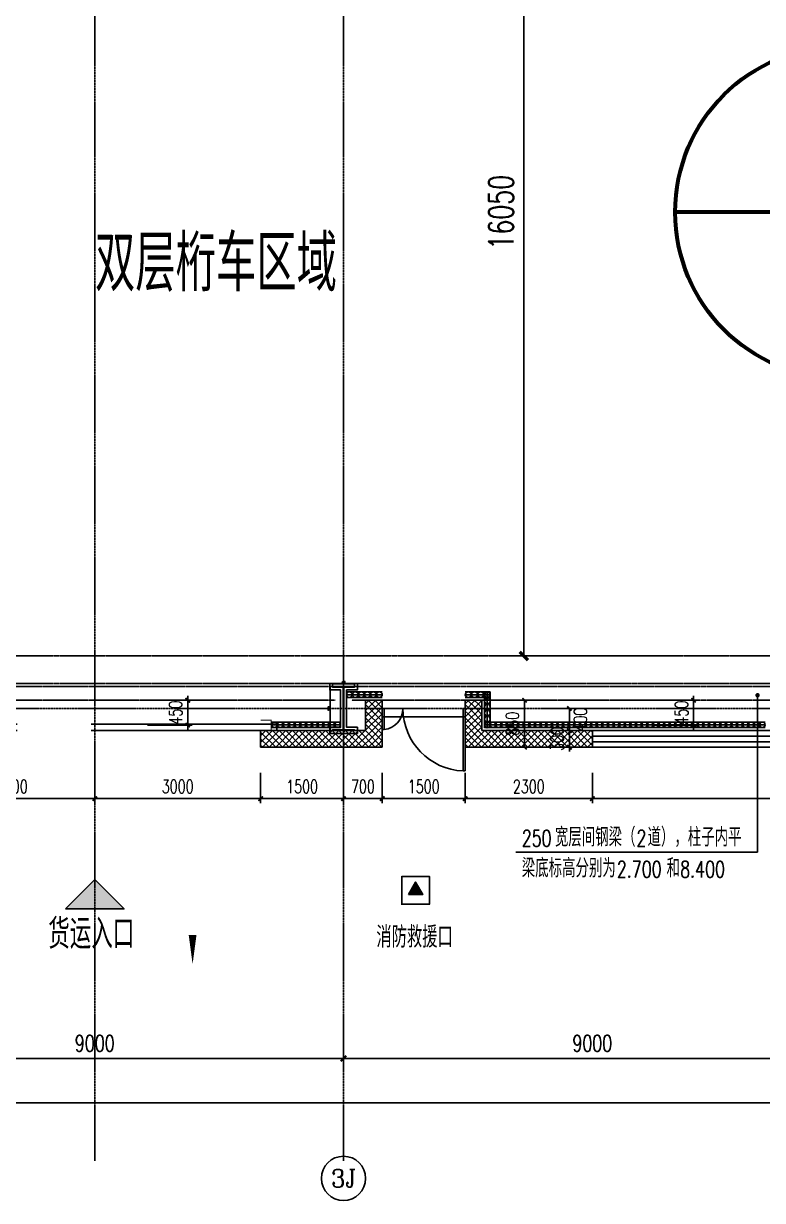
# Model space of a CAD drawing. Extents: x -954573 to 446329, y 489853 to 1226784.
# Drawn here: x -206642 to -193277, y 540024 to 561307 of the extents above; entities that cross this region are included whole.
import ezdxf
from ezdxf.enums import TextEntityAlignment as Align

# ---------------------------------------------------------------- set-up
doc = ezdxf.new("R2010")
doc.units = 0
doc.header["$LTSCALE"] = 10
doc.header["$MEASUREMENT"] = 0
for name, pattern in [('10平面$0$10平面$0$DASH', [0.35, 0.25, -0.1]), ('10平面$0$DOTE', [2.42, 2, -0.2, 0.02, -0.2]), ('10平面$1$DASH', [0.35, 0.25, -0.1])]:
    doc.linetypes.add(name, pattern=pattern)
doc.layers.get('Defpoints').update_dxf_attribs({"color": 210})
for name, color, linetype in [('10平面$0$10平面$0$WINDOW', 8, 'Continuous'), ('10平面$0$A-AXIS-D', 8, 'Continuous'), ('10平面$0$A-AXIS-DOTE', 8, '10平面$0$DOTE'), ('10平面$0$A-AXIS-DP', 8, 'Continuous'), ('10平面$0$A-AXIS-SYMB', 8, 'Continuous'), ('10平面$0$A-HATCH-2', 8, 'Continuous'), ('10平面$0$A-HRAIL', 8, 'Continuous'), ('10平面$0$A-LIN-V', 8, 'Continuous'), ('10平面$0$A-SFCE', 8, 'Continuous'), ('10平面$0$A-TEXT', 8, 'Continuous'), ('10平面$0$A-WINDOW', 8, 'Continuous'), ('10平面$0$AS-COLN', 8, 'Continuous'), ('10平面$0$AS-WALL', 8, 'Continuous'), ('10平面$0$DIM_SYMB', 8, 'Continuous'), ('10平面$0$FH-line', 8, 'Continuous'), ('10平面$0$FH-tri', 8, 'Continuous'), ('10平面$0$PUB_HATCH', 8, 'Continuous'), ('10平面$0$PUB_TEXT', 8, 'Continuous'), ('10平面$0$RP-N2-01$0$$0$A-WIND-J', 8, 'Continuous'), ('10平面$0$RP-N2-01$0$A-WIND-J', 8, 'Continuous'), ('10平面$0$建-窗', 8, 'Continuous'), ('10平面$0$建-门窗编号', 8, 'Continuous'), ('A-LIN-V', 9, 'Continuous')]:
    doc.layers.add(name, color=color, linetype=linetype)
doc.styles.add('10平面$0$_TCH_AXIS', font='COMPLEX', dxfattribs={"bigfont": 'GBCBIG'})
doc.styles.add('10平面$0$_TCH_DIM', font='SIMPLEX', dxfattribs={"bigfont": 'GBCBIG'})
doc.styles.add('10平面$0$_TCH_DIM_T3', font='SIMPLEX', dxfattribs={"width": 0.705882, "bigfont": 'GBCBIG'})
doc.styles.add('10平面$0$A-STANDARD', font='SIMPLEX', dxfattribs={"bigfont": 'GBCBIG'})
doc.styles.add('10平面$0$A-WIN-LABEL', font='SIMPLEX', dxfattribs={"bigfont": 'GBCBIG'})
doc.styles.add('10平面$0$Standard', font='gbenor.shx', dxfattribs={"bigfont": 'gbcbig.shx'})
doc.dimstyles.new('10平面$0$_TCH_ARCH&&10', dxfattribs={"dimtxt": 29.75, "dimasz": 10, "dimexe": 10, "dimexo": 10, "dimgap": 12.625, "dimtad": 1, "dimdec": 0, "dimzin": 0, "dimdsep": 46, "dimtxsty": '10平面$0$_TCH_DIM_T3', "dimblk": '10平面$0$_ArchTick', "dimcen": 0.09, "dimclrt": 7, "dimazin": 2, "dimtfac": 1, "dimtdec": 0, "dimtix": 1, "dimtmove": 2, "dimatfit": 3, "dimfxl": 0, "dimtolj": 1, "dimtzin": 0, "dimarcsym": 0})
doc.dimstyles.new('10平面$0$_TCH_ARCH&&100', dxfattribs={"dimtxt": 297.5, "dimasz": 100, "dimexe": 100, "dimexo": 100, "dimgap": 126.25, "dimtad": 1, "dimdec": 0, "dimzin": 0, "dimdsep": 46, "dimtxsty": '10平面$0$_TCH_DIM_T3', "dimblk": '10平面$0$_ArchTick', "dimcen": 0.09, "dimclrt": 7, "dimazin": 2, "dimtfac": 1, "dimtdec": 0, "dimtix": 1, "dimtmove": 2, "dimatfit": 3, "dimfxl": 0, "dimtolj": 1, "dimtzin": 0, "dimarcsym": 0})
doc.dimstyles.new('10平面$0$_TCH_ARCH&&150', dxfattribs={"dimtxt": 446.25, "dimasz": 150, "dimexe": 150, "dimexo": 150, "dimgap": 189.375, "dimtad": 1, "dimdec": 0, "dimzin": 0, "dimdsep": 46, "dimtxsty": '10平面$0$_TCH_DIM_T3', "dimblk": '10平面$0$_ArchTick', "dimcen": 0.09, "dimclrt": 7, "dimazin": 2, "dimtfac": 1, "dimtdec": 0, "dimtix": 1, "dimtmove": 2, "dimatfit": 3, "dimfxl": 0, "dimtolj": 1, "dimtzin": 0, "dimarcsym": 0})
doc.dimstyles.new('10平面$0$_TCH_ARCH&&80', dxfattribs={"dimtxt": 238, "dimasz": 80, "dimexe": 80, "dimexo": 80, "dimgap": 101, "dimtad": 1, "dimdec": 0, "dimzin": 0, "dimdsep": 46, "dimtxsty": '10平面$0$_TCH_DIM_T3', "dimblk": '10平面$0$_ArchTick', "dimcen": 0.09, "dimclrt": 7, "dimazin": 2, "dimtfac": 1, "dimtdec": 0, "dimtix": 1, "dimtmove": 2, "dimatfit": 3, "dimfxl": 0, "dimtolj": 1, "dimtzin": 0, "dimarcsym": 0})
pattern_1 = [(45, (60, 0), (-60.000061, 60.000061), []), (135, (60, 0), (-60.000061, -60.000061), [])]

# ---------------------------------------------------------------- blocks, each defined once
blk = doc.blocks.new('10平面$0$_ArchTick')
at = {"color": 0, "linetype": 'ByBlock', "const_width": 0.4}
blk.add_lwpolyline([(-0.5, -0.5), (0.5, 0.5)], dxfattribs=at)
blk = doc.blocks.new('*D2952')
at = {"layer": '10平面$0$A-AXIS-D', "color": 0, "lineweight": -2}
for p, q in [((10882, -261470), (10882, -262328)), ((19882, -261470), (19882, -262328)), ((10882, -262228), (19882, -262228))]:
    blk.add_line(p, q, dxfattribs=at)
at = {"layer": 'Defpoints', "color": 0}
for p in [(10882, -261370), (19882, -261370), (19882, -262228)]:
    blk.add_point(p, dxfattribs=at)
at = {"layer": '10平面$0$A-AXIS-D', "color": 0, "lineweight": -2, "xscale": 100, "yscale": 100, "zscale": 100, "rotation": 180}
blk.add_blockref('10平面$0$_ArchTick', (10882, -262228), dxfattribs=at)
at = {"layer": '10平面$0$A-AXIS-D', "color": 0, "lineweight": -2, "xscale": 100, "yscale": 100, "zscale": 100}
blk.add_blockref('10平面$0$_ArchTick', (19882, -262228), dxfattribs=at)
at = {"layer": '10平面$0$A-AXIS-D', "color": 7, "insert": (15382, -261953), "char_height": 297.5, "attachment_point": 5, "style": '10平面$0$_TCH_DIM_T3'}
blk.add_mtext('\\A1;9000', dxfattribs=at)
blk = doc.blocks.new('*D2953')
at = {"layer": '10平面$0$A-AXIS-D', "color": 0, "lineweight": -2}
for p, q in [((19882, -261470), (19882, -262328)), ((28882, -261470), (28882, -262328)), ((19882, -262228), (28882, -262228))]:
    blk.add_line(p, q, dxfattribs=at)
at = {"layer": 'Defpoints', "color": 0}
for p in [(19882, -261370), (28882, -261370), (28882, -262228)]:
    blk.add_point(p, dxfattribs=at)
at = {"layer": '10平面$0$A-AXIS-D', "color": 0, "lineweight": -2, "xscale": 100, "yscale": 100, "zscale": 100, "rotation": 180}
blk.add_blockref('10平面$0$_ArchTick', (19882, -262228), dxfattribs=at)
at = {"layer": '10平面$0$A-AXIS-D', "color": 0, "lineweight": -2, "xscale": 100, "yscale": 100, "zscale": 100}
blk.add_blockref('10平面$0$_ArchTick', (28882, -262228), dxfattribs=at)
at = {"layer": '10平面$0$A-AXIS-D', "color": 7, "insert": (24382, -261953), "char_height": 297.5, "attachment_point": 5, "style": '10平面$0$_TCH_DIM_T3'}
blk.add_mtext('\\A1;9000', dxfattribs=at)
blk = doc.blocks.new('*D3086')
at = {"layer": '10平面$0$A-AXIS-D', "color": 0, "lineweight": -2}
for p, q in [((-93018, -261570), (-93018, -263128)), ((92682, -261570), (92682, -263128)), ((-93018, -263028), (92682, -263028))]:
    blk.add_line(p, q, dxfattribs=at)
at = {"layer": 'Defpoints', "color": 0}
for p in [(-93018, -261470), (92682, -261470), (92682, -263028)]:
    blk.add_point(p, dxfattribs=at)
at = {"layer": '10平面$0$A-AXIS-D', "color": 0, "lineweight": -2, "xscale": 100, "yscale": 100, "zscale": 100, "rotation": 180}
blk.add_blockref('10平面$0$_ArchTick', (-93018, -263028), dxfattribs=at)
at = {"layer": '10平面$0$A-AXIS-D', "color": 0, "lineweight": -2, "xscale": 100, "yscale": 100, "zscale": 100}
blk.add_blockref('10平面$0$_ArchTick', (92682, -263028), dxfattribs=at)
at = {"layer": '10平面$0$A-AXIS-D', "color": 7, "insert": (-168, -262753), "char_height": 297.5, "attachment_point": 5, "style": '10平面$0$_TCH_DIM_T3'}
blk.add_mtext('\\A1;185700', dxfattribs=at)
blk = doc.blocks.new('10平面$0$JYC-1')
at = {"layer": '10平面$0$FH-tri'}
h = blk.add_hatch(color=2, dxfattribs=at)
h.dxf.hatch_style = 1
h.paths.add_polyline_path([(-62520, -66009), (-61270, -64759), (-62520, -64759)])
at = {"layer": '10平面$0$FH-tri', "color": 2}
blk.add_lwpolyline([(-62520, -66009), (-61270, -64759), (-61270, -64759), (-62520, -64759)], close=True, dxfattribs=at)
at = {"layer": '10平面$0$A-TEXT', "style": '10平面$0$A-STANDARD'}
blk.add_text('货运入口', height=900.2, rotation=45, dxfattribs=at).set_placement((-62035, -67227))
blk = doc.blocks.new('10平面$0$10平面$0$$DorLib2D$00000126')
at = {"color": 0, "linetype": 'Continuous'}
for p, q in [((-0.532, 0.5), (-0.532, 0.9)), ((0.532, 0.9), (0.532, 0.5))]:
    blk.add_line(p, q, dxfattribs=at)
at = {"color": 0, "linetype": '10平面$0$10平面$0$DASH'}
for p, q in [((-0.532, 0.9), (0.532, 0.9)), ((-0.532, 0.5), (0.532, 0.5))]:
    blk.add_line(p, q, dxfattribs=at)
blk = doc.blocks.new('10平面$0$WINDOW2DLIB$DYNSTYLE$00000005')
at = {"color": 0}
for points in [[(-0.5, 0.5), (-0.5, -0.5)], [(-0.5, 0.5), (0.5, 0.5)], [(0.5, -0.5), (0.5, 0.5)], [(0.5, 0.1667), (-0.5, 0.1667)], [(0.5, -0.1667), (-0.5, -0.1667)], [(-0.5, -0.5), (0.5, -0.5)]]:
    blk.add_lwpolyline(points, dxfattribs=at)
blk = doc.blocks.new('10平面$0$DOOR2DLIB$SYSLIB$00000123')
at = {"color": 0}
for p, q in [((0.475, -0.001), (0.475, 0.752)), ((0.475, 0.752), (0.5, 0.752)), ((0.5, -0.001), (0.5, 0.752)), ((-0.5, 0), (-0.5, 0.252)), ((-0.475, 0.252), (-0.5, 0.252)), ((-0.475, 0), (-0.475, 0.252)), ((-0.475, 0), (-0.5, 0)), ((0.475, -0.001), (0.5, -0.001))]:
    blk.add_line(p, q, dxfattribs=at)
for centre, radius, start, end in [((0.505, -0.002), 0.755, 92.2493, 179.7238), ((-0.501, 0.003), 0.251, 359.7899, 84.0974)]:
    blk.add_arc(centre, radius, start, end, dxfattribs=at)
blk = doc.blocks.new('10平面$0$42343243')
at = {"layer": '10平面$0$PUB_HATCH'}
h = blk.add_hatch(dxfattribs=at)
h.set_pattern_fill('多孔材料', color=256, scale=30, style=0)
h.set_pattern_definition(pattern_1)
h.paths.add_polyline_path([(-200454, 1222870), (-200154, 1223170), (-202354, 1223170), (-202354, 1222870)])
h = blk.add_hatch(dxfattribs=at)
h.set_pattern_fill('多孔材料', color=256, scale=30, style=0)
h.set_pattern_definition(pattern_1)
h.paths.add_polyline_path([(-200454, 1222320), (-200154, 1222620), (-200154, 1223170), (-200454, 1222870)])
h = blk.add_hatch(dxfattribs=at)
h.set_pattern_fill('多孔材料', color=256, scale=30, style=0)
h.set_pattern_definition(pattern_1)
h.paths.add_polyline_path([(-198354, 1222870), (-196354, 1222870), (-196354, 1223170), (-198654, 1223170)])
h = blk.add_hatch(dxfattribs=at)
h.set_pattern_fill('多孔材料', color=256, scale=30, style=0)
h.set_pattern_definition(pattern_1)
h.paths.add_polyline_path([(-198654, 1222620), (-198354, 1222320), (-198354, 1222870), (-198654, 1223170)])
h = blk.add_hatch(dxfattribs=at)
h.set_pattern_fill('多孔材料', color=256, scale=30, style=0)
h.set_pattern_definition(pattern_1)
h.paths.add_polyline_path([(-200454, 1222320), (-200154, 1222320), (-200154, 1222620)])
h = blk.add_hatch(dxfattribs=at)
h.set_pattern_fill('多孔材料', color=256, scale=30, style=0)
h.set_pattern_definition(pattern_1)
h.paths.add_polyline_path([(-198654, 1222620), (-198654, 1222320), (-198354, 1222320)])
at = {"layer": '10平面$0$10平面$0$WINDOW'}
blk.add_line((-198654, 1222620), (-200154, 1222620), dxfattribs=at)
at = {"layer": '10平面$0$AS-WALL'}
for p, q in [((-200154, 1223170), (-202354, 1223170)), ((-202354, 1222870), (-202354, 1223170)), ((-200154, 1222620), (-200154, 1223170)), ((-196354, 1223170), (-198654, 1223170)), ((-198654, 1222620), (-198654, 1223170)), ((-196354, 1222870), (-196354, 1223170)), ((-200454, 1222870), (-202354, 1222870)), ((-200454, 1222320), (-200454, 1222870)), ((-198354, 1222870), (-196354, 1222870)), ((-198354, 1222320), (-198354, 1222870)), ((-200154, 1222320), (-200154, 1222620)), ((-198654, 1222620), (-198654, 1222320)), ((-200454, 1222320), (-200154, 1222320)), ((-198654, 1222320), (-198354, 1222320))]:
    blk.add_line(p, q, dxfattribs=at)
at = {"layer": '10平面$0$10平面$0$WINDOW', "zscale": 300}
for name, p, xscale, yscale, rotation in [('10平面$0$DOOR2DLIB$SYSLIB$00000123', (-199404, 1222470), -1500, -1500, 179.9999999999555), ('10平面$0$10平面$0$$DorLib2D$00000126', (-205254, 1223020), 6000, 300, 180)]:
    blk.add_blockref(name, p, dxfattribs=dict(at, xscale=xscale, yscale=yscale, rotation=rotation))
at = {"layer": '10平面$0$建-窗'}
ref = blk.add_blockref('10平面$0$WINDOW2DLIB$DYNSTYLE$00000005', (-185904, 1223020), dxfattribs=dict(at, xscale=-20900, yscale=-300, zscale=300, rotation=359.9999999994913))
ref.add_attrib('A', 'C20924', (-186194, 1223521), dxfattribs={"layer": '10平面$0$建-门窗编号', "height": 148.8, "style": '10平面$0$A-WIN-LABEL', "width": 0.705882})
blk = doc.blocks.new('*D3395')
at = {"layer": '10平面$0$A-AXIS-DP', "color": 0, "lineweight": -2}
for p, q in [((-203672, 549070), (-203672, 549150)), ((-204400, 549070), (-203592, 549070)), ((-203672, 548620), (-203672, 549070)), ((-204400, 548620), (-203592, 548620)), ((-203672, 548620), (-203672, 548540))]:
    blk.add_line(p, q, dxfattribs=at)
at = {"layer": 'Defpoints', "color": 0}
for p in [(-204480, 549070), (-203672, 549070), (-204480, 548620)]:
    blk.add_point(p, dxfattribs=at)
at = {"layer": '10平面$0$A-AXIS-DP', "color": 0, "lineweight": -2, "xscale": 80, "yscale": 80, "zscale": 80}
for p, rotation in [((-203672, 549070), 270), ((-203672, 548620), 90)]:
    blk.add_blockref('10平面$0$_ArchTick', p, dxfattribs=dict(at, rotation=rotation))
at = {"layer": '10平面$0$A-AXIS-DP', "color": 7, "insert": (-203892, 548845), "char_height": 238, "attachment_point": 5, "rotation": 90, "style": '10平面$0$_TCH_DIM_T3'}
blk.add_mtext('\\A1;450', dxfattribs=at)
blk = doc.blocks.new('*D3398')
at = {"layer": '10平面$0$A-AXIS-DP', "color": 0, "lineweight": -2}
for p, q in [((-194522, 549070), (-194522, 549150)), ((-195250, 549070), (-194442, 549070)), ((-194522, 548620), (-194522, 549070)), ((-195250, 548620), (-194442, 548620)), ((-194522, 548620), (-194522, 548540))]:
    blk.add_line(p, q, dxfattribs=at)
at = {"layer": 'Defpoints', "color": 0}
for p in [(-195330, 549070), (-194522, 549070), (-195330, 548620)]:
    blk.add_point(p, dxfattribs=at)
at = {"layer": '10平面$0$A-AXIS-DP', "color": 0, "lineweight": -2, "xscale": 80, "yscale": 80, "zscale": 80}
for p, rotation in [((-194522, 549070), 270), ((-194522, 548620), 90)]:
    blk.add_blockref('10平面$0$_ArchTick', p, dxfattribs=dict(at, rotation=rotation))
at = {"layer": '10平面$0$A-AXIS-DP', "color": 7, "insert": (-194742, 548845), "char_height": 238, "attachment_point": 5, "rotation": 90, "style": '10平面$0$_TCH_DIM_T3'}
blk.add_mtext('\\A1;450', dxfattribs=at)
blk = doc.blocks.new('*D3430')
at = {"layer": '10平面$0$A-WINDOW', "color": 0, "lineweight": -2}
for p, q in [((-195400, 565920), (-197744, 565920)), ((-197594, 549870), (-197594, 565920)), ((-195400, 549870), (-197744, 549870))]:
    blk.add_line(p, q, dxfattribs=at)
at = {"layer": 'Defpoints', "color": 0}
for p in [(-197594, 565920), (-195250, 565920), (-195250, 549870)]:
    blk.add_point(p, dxfattribs=at)
at = {"layer": '10平面$0$A-WINDOW', "color": 0, "lineweight": -2, "xscale": 150, "yscale": 150, "zscale": 150}
for p, rotation in [((-197594, 565920), 90), ((-197594, 549870), 270)]:
    blk.add_blockref('10平面$0$_ArchTick', p, dxfattribs=dict(at, rotation=rotation))
at = {"layer": '10平面$0$A-WINDOW', "color": 7, "insert": (-198006, 557895), "char_height": 446.2, "attachment_point": 5, "rotation": 90, "style": '10平面$0$_TCH_DIM_T3'}
blk.add_mtext('\\A1;16050', dxfattribs=at)
blk = doc.blocks.new('10平面$0$w4324324')
at = {"layer": '10平面$0$A-HATCH-2', "lineweight": 60}
for q in [(-1694760, 686605), (-1697614, 684532), (-1691907, 684532), (-1696524, 681178), (-1692997, 681178)]:
    blk.add_line((-1694760, 683605), q, dxfattribs=at)
blk.add_circle((-1694760, 683605), 3000, dxfattribs=at)
blk = doc.blocks.new('10平面$0$342343')
at = {"layer": '10平面$0$A-LIN-V'}
blk.add_blockref('10平面$0$w4324324', (1030710, -8444), dxfattribs=at)
blk = doc.blocks.new('*D3408')
at = {"layer": '10平面$0$A-AXIS-DP', "color": 0, "lineweight": -2}
for p, q in [((-165054, 621030), (-165054, 621079)), ((-165054, 621069), (-164654, 621069)), ((-164654, 621030), (-164654, 621079))]:
    blk.add_line(p, q, dxfattribs=at)
at = {"layer": 'Defpoints', "color": 0}
for p in [(-164654, 621069), (-165054, 621020), (-164654, 621020)]:
    blk.add_point(p, dxfattribs=at)
at = {"layer": '10平面$0$A-AXIS-DP', "color": 0, "lineweight": -2, "xscale": 10, "yscale": 10, "zscale": 10, "rotation": 180}
blk.add_blockref('10平面$0$_ArchTick', (-165054, 621069), dxfattribs=at)
at = {"layer": '10平面$0$A-AXIS-DP', "color": 0, "lineweight": -2, "xscale": 10, "yscale": 10, "zscale": 10}
blk.add_blockref('10平面$0$_ArchTick', (-164654, 621069), dxfattribs=at)
at = {"layer": '10平面$0$A-AXIS-DP', "color": 7, "insert": (-164854, 621096), "char_height": 29.8, "attachment_point": 5, "style": '10平面$0$_TCH_DIM_T3'}
blk.add_mtext('\\A1;400', dxfattribs=at)
blk = doc.blocks.new('*D3409')
at = {"layer": '10平面$0$A-AXIS-DP', "color": 0, "lineweight": -2}
for p, q in [((-165064, 621020), (-165105, 621020)), ((-165095, 620220), (-165095, 621020)), ((-165064, 620220), (-165105, 620220))]:
    blk.add_line(p, q, dxfattribs=at)
at = {"layer": 'Defpoints', "color": 0}
for p in [(-165095, 621020), (-165054, 621020), (-165054, 620220)]:
    blk.add_point(p, dxfattribs=at)
at = {"layer": '10平面$0$A-AXIS-DP', "color": 0, "lineweight": -2, "xscale": 10, "yscale": 10, "zscale": 10}
for p, rotation in [((-165095, 621020), 90), ((-165095, 620220), 270)]:
    blk.add_blockref('10平面$0$_ArchTick', p, dxfattribs=dict(at, rotation=rotation))
at = {"layer": '10平面$0$A-AXIS-DP', "color": 7, "insert": (-165123, 620620), "char_height": 29.8, "attachment_point": 5, "rotation": 90, "style": '10平面$0$_TCH_DIM_T3'}
blk.add_mtext('\\A1;800', dxfattribs=at)
blk = doc.blocks.new('10平面$0$RP-N2-01$0$$0$xfjy')
at = {"layer": '10平面$0$RP-N2-01$0$$0$A-WIND-J'}
h = blk.add_hatch(color=256, dxfattribs=at)
h.dxf.hatch_style = 1
h.paths.add_polyline_path([(1141876, -26214), (1142135, -26214), (1142005, -25989)])
at = {"layer": '10平面$0$RP-N2-01$0$$0$A-WIND-J', "const_width": 25}
blk.add_lwpolyline([(1141755, -25889), (1141755, -26389), (1142255, -26389), (1142255, -25889)], close=True, dxfattribs=at)
at = {"layer": '10平面$0$RP-N2-01$0$$0$A-WIND-J'}
for points in [[(1141755, -26389), (1142255, -26389), (1142255, -25889), (1141755, -25889)], [(1141876, -26214), (1142135, -26214), (1142005, -25989)]]:
    blk.add_lwpolyline(points, close=True, dxfattribs=at)
blk = doc.blocks.new('10平面$0$RP-N2-01$0$xfjy')
at = {"layer": '10平面$0$RP-N2-01$0$$0$A-WIND-J'}
blk.add_blockref('10平面$0$RP-N2-01$0$$0$xfjy', (0, 0), dxfattribs=at)
blk = doc.blocks.new('10平面$0$1232')
at = {"layer": '10平面$0$RP-N2-01$0$A-WIND-J'}
blk.add_blockref('10平面$0$RP-N2-01$0$xfjy', (-1341555, 571769, 0), dxfattribs=at)
at = {"layer": '10平面$0$A-TEXT', "style": '10平面$0$_TCH_DIM'}
blk.add_text('消防救援口', height=384.1, dxfattribs=at).set_placement((-200261, 544597, 0))
blk = doc.blocks.new('10平面$0$3333')
at = {"layer": '10平面$0$A-SFCE', "const_width": 20}
blk.add_lwpolyline([(-227064, 766320), (-227064, 766510), (-227244, 766510), (-227244, 766320)], dxfattribs=at)
blk = doc.blocks.new('10平面$0$99平面图例外参$0$$LinePat$圆环')
for points in [[(0, 150), (300, 150)], [(0, 0), (300, 0)], [(0, -150), (300, -150)]]:
    blk.add_lwpolyline(points)
at = {"color": 0}
blk.add_circle((150, 0), 150, dxfattribs=at)
blk = doc.blocks.new('10平面$0$34242343243')
at = {"layer": '10平面$0$A-HRAIL', "yscale": 0.3333333333333333, "zscale": 0.3333333333333333}
for p, xscale, rotation in [((-200693, 549170), 0.358888866003496, 180), ((-200585, 549170), 0.358888866003496, 180), ((-200477, 549170), 0.358888866003496, 180), ((-200370, 549170), 0.358888866003496, 180), ((-200262, 549170), 0.358888866003496, 180), ((-200154, 549170), 0.358888866003496, 180), ((-198542, 549170), 0.3749999999076196, 180), ((-198429, 549170), 0.3749999999076196, 180), ((-198317, 549170), 0.3749999999076196, 180), ((-198204, 549170), 0.3749999999076196, 180), ((-198254, 549220), 0.3611111227129974, 270), ((-198254, 549112), 0.3611111227129974, 270), ((-198254, 549003), 0.3611111227129974, 270), ((-198254, 548895), 0.3611111227129974, 270), ((-198254, 548787), 0.3611111227129974, 270), ((-202154, 548626), -0.3461108940497231, 179.9999999997966), ((-202050, 548626), -0.3461108940497231, 179.9999999997966), ((-201947, 548626), -0.3461108940497231, 179.9999999997966), ((-201843, 548626), -0.3461108940497231, 179.9999999997966), ((-201739, 548626), -0.3461108940497231, 179.9999999997966), ((-201635, 548626), -0.3461108940497231, 179.9999999997966), ((-201531, 548626), -0.3461108940497231, 179.9999999997966), ((-201427, 548626), -0.3461108940497231, 179.9999999997966), ((-201324, 548626), -0.3461108940497231, 179.9999999997966), ((-201220, 548626), -0.3461108940497231, 179.9999999997966), ((-201116, 548626), -0.3461108940497231, 179.9999999997966), ((-201012, 548626), -0.3461108940497231, 179.9999999997966), ((-198254, 548678), 0.3611111227129974, 270), ((-198203, 548626), 0.3384127419475277, 180.0000000002033), ((-198101, 548626), 0.3384127419475277, 180.0000000002033), ((-198000, 548626), 0.3384127419475277, 180.0000000002033), ((-197898, 548626), 0.3384127419475277, 180.0000000002033), ((-197797, 548626), 0.3384127419475277, 180.0000000002033), ((-197695, 548626), 0.3384127419475277, 180.0000000002033), ((-197594, 548626), 0.3384127419475277, 180.0000000002033), ((-197492, 548626), 0.3384127419475277, 180.0000000002033), ((-197390, 548626), 0.3384127419475277, 180.0000000002033), ((-197289, 548626), 0.3384127419475277, 180.0000000002033), ((-197187, 548626), 0.3384127419475277, 180.0000000002033), ((-197086, 548626), 0.3384127419475277, 180.0000000002033), ((-196984, 548626), 0.3384127419475277, 180.0000000002033), ((-196883, 548626), 0.3384127419475277, 180.0000000002033), ((-196781, 548626), 0.3384127419475277, 180.0000000002033), ((-196680, 548626), 0.3384127419475277, 180.0000000002033), ((-196578, 548626), 0.3384127419475277, 180.0000000002033), ((-196477, 548626), 0.3384127419475277, 180.0000000002033), ((-196375, 548626), 0.3384127419475277, 180.0000000002033), ((-196274, 548626), 0.3384127419475277, 180.0000000002033), ((-196172, 548626), 0.3384127419475277, 180.0000000002033), ((-196071, 548626), 0.3384127419475277, 180.0000000002033), ((-195969, 548626), 0.3384127419475277, 180.0000000002033), ((-195868, 548626), 0.3384127419475277, 180.0000000002033), ((-195766, 548626), 0.3384127419475277, 180.0000000002033), ((-195665, 548626), 0.3384127419475277, 180.0000000002033), ((-195563, 548626), 0.3384127419475277, 180.0000000002033), ((-195462, 548626), 0.3384127419475277, 180.0000000002033), ((-195360, 548626), 0.3384127419475277, 180.0000000002033), ((-195258, 548626), 0.3384127419475277, 180.0000000002033), ((-195157, 548626), 0.3384127419475277, 180.0000000002033), ((-195055, 548626), 0.3384127419475277, 180.0000000002033), ((-194954, 548626), 0.3384127419475277, 180.0000000002033), ((-194852, 548626), 0.3384127419475277, 180.0000000002033), ((-194751, 548626), 0.3384127419475277, 180.0000000002033), ((-194649, 548626), 0.3384127419475277, 180.0000000002033), ((-194548, 548626), 0.3384127419475277, 180.0000000002033), ((-194446, 548626), 0.3384127419475277, 180.0000000002033), ((-194345, 548626), 0.3384127419475277, 180.0000000002033), ((-194243, 548626), 0.3384127419475277, 180.0000000002033), ((-194142, 548626), 0.3384127419475277, 180.0000000002033), ((-194040, 548626), 0.3384127419475277, 180.0000000002033), ((-193939, 548626), 0.3384127419475277, 180.0000000002033), ((-193837, 548626), 0.3384127419475277, 180.0000000002033), ((-193736, 548626), 0.3384127419475277, 180.0000000002033), ((-193634, 548626), 0.3384127419475277, 180.0000000002033), ((-193533, 548626), 0.3384127419475277, 180.0000000002033), ((-193431, 548626), 0.3384127419475277, 180.0000000002033), ((-193330, 548626), 0.3384127419475277, 180.0000000002033), ((-193228, 548626), 0.3384127419475277, 180.0000000002033)]:
    blk.add_blockref('10平面$0$99平面图例外参$0$$LinePat$圆环', p, dxfattribs=dict(at, xscale=xscale, rotation=rotation))
at = {"layer": '10平面$0$A-SFCE', "rotation": 270}
blk.add_blockref('10平面$0$3333', (-968675, 321466), dxfattribs=at)
blk = doc.blocks.new('*D3817')
at = {"layer": '10平面$0$A-AXIS-DP', "color": 0, "lineweight": -2}
for p, q in [((-198154, 549070), (-197500, 549070)), ((-197580, 548220), (-197580, 549070)), ((-198154, 548220), (-197500, 548220))]:
    blk.add_line(p, q, dxfattribs=at)
at = {"layer": 'Defpoints', "color": 0}
for p in [(-198234, 549070), (-197580, 549070), (-198234, 548220)]:
    blk.add_point(p, dxfattribs=at)
at = {"layer": '10平面$0$A-AXIS-DP', "color": 0, "lineweight": -2, "xscale": 80, "yscale": 80, "zscale": 80}
for p, rotation in [((-197580, 549070), 90), ((-197580, 548220), 270)]:
    blk.add_blockref('10平面$0$_ArchTick', p, dxfattribs=dict(at, rotation=rotation))
at = {"layer": '10平面$0$A-AXIS-DP', "color": 7, "insert": (-197800, 548645), "char_height": 238, "attachment_point": 5, "rotation": 90, "style": '10平面$0$_TCH_DIM_T3'}
blk.add_mtext('\\A1;850', dxfattribs=at)
blk = doc.blocks.new('*D3818')
at = {"layer": '10平面$0$A-AXIS-DP', "color": 0, "lineweight": -2}
for p, q in [((-197294, 548520), (-196690, 548520)), ((-196770, 548520), (-196770, 548600)), ((-196770, 548220), (-196770, 548520)), ((-197294, 548220), (-196690, 548220)), ((-196770, 548220), (-196770, 548140))]:
    blk.add_line(p, q, dxfattribs=at)
at = {"layer": 'Defpoints', "color": 0}
for p in [(-197374, 548520), (-196770, 548520), (-197374, 548220)]:
    blk.add_point(p, dxfattribs=at)
at = {"layer": '10平面$0$A-AXIS-DP', "color": 0, "lineweight": -2, "xscale": 80, "yscale": 80, "zscale": 80}
for p, rotation in [((-196770, 548520), 270), ((-196770, 548220), 90)]:
    blk.add_blockref('10平面$0$_ArchTick', p, dxfattribs=dict(at, rotation=rotation))
at = {"layer": '10平面$0$A-AXIS-DP', "color": 7, "insert": (-196990, 548370), "char_height": 238, "attachment_point": 5, "rotation": 90, "style": '10平面$0$_TCH_DIM_T3'}
blk.add_mtext('\\A1;300', dxfattribs=at)
blk = doc.blocks.new('*D3819')
at = {"layer": '10平面$0$A-AXIS-DP', "color": 0, "lineweight": -2}
for p, q in [((-197294, 548920), (-196690, 548920)), ((-196770, 548520), (-196770, 548920)), ((-197294, 548520), (-196690, 548520))]:
    blk.add_line(p, q, dxfattribs=at)
at = {"layer": 'Defpoints', "color": 0}
for p in [(-197374, 548920), (-196770, 548920), (-197374, 548520)]:
    blk.add_point(p, dxfattribs=at)
at = {"layer": '10平面$0$A-AXIS-DP', "color": 0, "lineweight": -2, "xscale": 80, "yscale": 80, "zscale": 80}
for p, rotation in [((-196770, 548920), 90), ((-196770, 548520), 270)]:
    blk.add_blockref('10平面$0$_ArchTick', p, dxfattribs=dict(at, rotation=rotation))
at = {"layer": '10平面$0$A-AXIS-DP', "color": 7, "insert": (-196570, 548720), "char_height": 238, "attachment_point": 5, "rotation": 90, "style": '10平面$0$_TCH_DIM_T3'}
blk.add_mtext('\\A1;400', dxfattribs=at)
blk = doc.blocks.new('*D4110')
at = {"layer": '10平面$0$A-AXIS-DP', "color": 0, "lineweight": -2}
for p, q in [((-208354, 547760), (-208354, 547210)), ((-205354, 547760), (-205354, 547210)), ((-208354, 547290), (-205354, 547290))]:
    blk.add_line(p, q, dxfattribs=at)
at = {"layer": 'Defpoints', "color": 0}
for p in [(-208354, 547840), (-205354, 547840), (-205354, 547290)]:
    blk.add_point(p, dxfattribs=at)
at = {"layer": '10平面$0$A-AXIS-DP', "color": 0, "lineweight": -2, "xscale": 80, "yscale": 80, "zscale": 80, "rotation": 180}
blk.add_blockref('10平面$0$_ArchTick', (-208354, 547290), dxfattribs=at)
at = {"layer": '10平面$0$A-AXIS-DP', "color": 0, "lineweight": -2, "xscale": 80, "yscale": 80, "zscale": 80}
blk.add_blockref('10平面$0$_ArchTick', (-205354, 547290), dxfattribs=at)
at = {"layer": '10平面$0$A-AXIS-DP', "color": 7, "insert": (-206854, 547510), "char_height": 238, "attachment_point": 5, "style": '10平面$0$_TCH_DIM_T3'}
blk.add_mtext('\\A1;3000', dxfattribs=at)
blk = doc.blocks.new('*D4111')
at = {"layer": '10平面$0$A-AXIS-DP', "color": 0, "lineweight": -2}
for p, q in [((-205354, 547760), (-205354, 547210)), ((-202354, 547760), (-202354, 547210)), ((-205354, 547290), (-202354, 547290))]:
    blk.add_line(p, q, dxfattribs=at)
at = {"layer": 'Defpoints', "color": 0}
for p in [(-205354, 547840), (-202354, 547840), (-202354, 547290)]:
    blk.add_point(p, dxfattribs=at)
at = {"layer": '10平面$0$A-AXIS-DP', "color": 0, "lineweight": -2, "xscale": 80, "yscale": 80, "zscale": 80, "rotation": 180}
blk.add_blockref('10平面$0$_ArchTick', (-205354, 547290), dxfattribs=at)
at = {"layer": '10平面$0$A-AXIS-DP', "color": 0, "lineweight": -2, "xscale": 80, "yscale": 80, "zscale": 80}
blk.add_blockref('10平面$0$_ArchTick', (-202354, 547290), dxfattribs=at)
at = {"layer": '10平面$0$A-AXIS-DP', "color": 7, "insert": (-203854, 547510), "char_height": 238, "attachment_point": 5, "style": '10平面$0$_TCH_DIM_T3'}
blk.add_mtext('\\A1;3000', dxfattribs=at)
blk = doc.blocks.new('*D4112')
at = {"layer": '10平面$0$A-AXIS-DP', "color": 0, "lineweight": -2}
for p, q in [((-202354, 547760), (-202354, 547210)), ((-200854, 547760), (-200854, 547210)), ((-202354, 547290), (-200854, 547290))]:
    blk.add_line(p, q, dxfattribs=at)
at = {"layer": 'Defpoints', "color": 0}
for p in [(-202354, 547840), (-200854, 547840), (-200854, 547290)]:
    blk.add_point(p, dxfattribs=at)
at = {"layer": '10平面$0$A-AXIS-DP', "color": 0, "lineweight": -2, "xscale": 80, "yscale": 80, "zscale": 80, "rotation": 180}
blk.add_blockref('10平面$0$_ArchTick', (-202354, 547290), dxfattribs=at)
at = {"layer": '10平面$0$A-AXIS-DP', "color": 0, "lineweight": -2, "xscale": 80, "yscale": 80, "zscale": 80}
blk.add_blockref('10平面$0$_ArchTick', (-200854, 547290), dxfattribs=at)
at = {"layer": '10平面$0$A-AXIS-DP', "color": 7, "insert": (-201604, 547510), "char_height": 238, "attachment_point": 5, "style": '10平面$0$_TCH_DIM_T3'}
blk.add_mtext('\\A1;1500', dxfattribs=at)
blk = doc.blocks.new('*D4113')
at = {"layer": '10平面$0$A-AXIS-DP', "color": 0, "lineweight": -2}
for p, q in [((-200854, 547760), (-200854, 547210)), ((-200154, 547760), (-200154, 547210)), ((-200854, 547290), (-200154, 547290))]:
    blk.add_line(p, q, dxfattribs=at)
at = {"layer": 'Defpoints', "color": 0}
for p in [(-200854, 547840), (-200154, 547840), (-200154, 547290)]:
    blk.add_point(p, dxfattribs=at)
at = {"layer": '10平面$0$A-AXIS-DP', "color": 0, "lineweight": -2, "xscale": 80, "yscale": 80, "zscale": 80, "rotation": 180}
blk.add_blockref('10平面$0$_ArchTick', (-200854, 547290), dxfattribs=at)
at = {"layer": '10平面$0$A-AXIS-DP', "color": 0, "lineweight": -2, "xscale": 80, "yscale": 80, "zscale": 80}
blk.add_blockref('10平面$0$_ArchTick', (-200154, 547290), dxfattribs=at)
at = {"layer": '10平面$0$A-AXIS-DP', "color": 7, "insert": (-200504, 547510), "char_height": 238, "attachment_point": 5, "style": '10平面$0$_TCH_DIM_T3'}
blk.add_mtext('\\A1;700', dxfattribs=at)
blk = doc.blocks.new('*D4114')
at = {"layer": '10平面$0$A-AXIS-DP', "color": 0, "lineweight": -2}
for p, q in [((-200154, 547760), (-200154, 547210)), ((-198654, 547760), (-198654, 547210)), ((-200154, 547290), (-198654, 547290))]:
    blk.add_line(p, q, dxfattribs=at)
at = {"layer": 'Defpoints', "color": 0}
for p in [(-200154, 547840), (-198654, 547840), (-198654, 547290)]:
    blk.add_point(p, dxfattribs=at)
at = {"layer": '10平面$0$A-AXIS-DP', "color": 0, "lineweight": -2, "xscale": 80, "yscale": 80, "zscale": 80, "rotation": 180}
blk.add_blockref('10平面$0$_ArchTick', (-200154, 547290), dxfattribs=at)
at = {"layer": '10平面$0$A-AXIS-DP', "color": 0, "lineweight": -2, "xscale": 80, "yscale": 80, "zscale": 80}
blk.add_blockref('10平面$0$_ArchTick', (-198654, 547290), dxfattribs=at)
at = {"layer": '10平面$0$A-AXIS-DP', "color": 7, "insert": (-199404, 547510), "char_height": 238, "attachment_point": 5, "style": '10平面$0$_TCH_DIM_T3'}
blk.add_mtext('\\A1;1500', dxfattribs=at)
blk = doc.blocks.new('*D4115')
at = {"layer": '10平面$0$A-AXIS-DP', "color": 0, "lineweight": -2}
for p, q in [((-198654, 547760), (-198654, 547210)), ((-196354, 547760), (-196354, 547210)), ((-198654, 547290), (-196354, 547290))]:
    blk.add_line(p, q, dxfattribs=at)
at = {"layer": 'Defpoints', "color": 0}
for p in [(-198654, 547840), (-196354, 547840), (-196354, 547290)]:
    blk.add_point(p, dxfattribs=at)
at = {"layer": '10平面$0$A-AXIS-DP', "color": 0, "lineweight": -2, "xscale": 80, "yscale": 80, "zscale": 80, "rotation": 180}
blk.add_blockref('10平面$0$_ArchTick', (-198654, 547290), dxfattribs=at)
at = {"layer": '10平面$0$A-AXIS-DP', "color": 0, "lineweight": -2, "xscale": 80, "yscale": 80, "zscale": 80}
blk.add_blockref('10平面$0$_ArchTick', (-196354, 547290), dxfattribs=at)
at = {"layer": '10平面$0$A-AXIS-DP', "color": 7, "insert": (-197504, 547510), "char_height": 238, "attachment_point": 5, "style": '10平面$0$_TCH_DIM_T3'}
blk.add_mtext('\\A1;2300', dxfattribs=at)
blk = doc.blocks.new('*D4116')
at = {"layer": '10平面$0$A-AXIS-DP', "color": 0, "lineweight": -2}
for p, q in [((-196354, 547760), (-196354, 547210)), ((-175454, 547760), (-175454, 547210)), ((-196354, 547290), (-175454, 547290))]:
    blk.add_line(p, q, dxfattribs=at)
at = {"layer": 'Defpoints', "color": 0}
for p in [(-196354, 547840), (-175454, 547840), (-175454, 547290)]:
    blk.add_point(p, dxfattribs=at)
at = {"layer": '10平面$0$A-AXIS-DP', "color": 0, "lineweight": -2, "xscale": 80, "yscale": 80, "zscale": 80, "rotation": 180}
blk.add_blockref('10平面$0$_ArchTick', (-196354, 547290), dxfattribs=at)
at = {"layer": '10平面$0$A-AXIS-DP', "color": 0, "lineweight": -2, "xscale": 80, "yscale": 80, "zscale": 80}
blk.add_blockref('10平面$0$_ArchTick', (-175454, 547290), dxfattribs=at)
at = {"layer": '10平面$0$A-AXIS-DP', "color": 7, "insert": (-185904, 547510), "char_height": 238, "attachment_point": 5, "style": '10平面$0$_TCH_DIM_T3'}
blk.add_mtext('\\A1;20900', dxfattribs=at)
blk = doc.blocks.new('10平面$0$dote')
at = {"layer": '10平面$0$A-AXIS-D'}
blk.add_circle((19882.2, -264396), 400, dxfattribs=at)
at = {"layer": '10平面$0$A-AXIS-DOTE', "ltscale": 2}
for p, q in [((15382.2, -264080), (15382.2, -167560.7)), ((19882.2, -264080), (19882.2, -167560.7)), ((98696.4, -255900), (-97273.6, -255900))]:
    blk.add_line(p, q, dxfattribs=at)
at = {"layer": '10平面$0$PUB_TEXT', "style": '10平面$0$_TCH_AXIS'}
blk.add_text('3J', height=321.14, dxfattribs=at).set_placement((19652.8, -264556.6), (20111.6, -264556.6), align=Align.FIT)
at = {"layer": '10平面$0$A-AXIS-D'}
for base, p1, p2, picture, middle in [((92682.2, -263027.8), (-93017.8, -261469.8), (92682.2, -261469.8), '*D3086', (-167.8, -262752.8)), ((19882.2, -262227.8), (10882.2, -261369.8), (19882.2, -261369.8), '*D2952', (15382.2, -261952.8)), ((28882.2, -262227.8), (19882.2, -261369.8), (28882.2, -261369.8), '*D2953', (24382.2, -261952.8))]:
    dim = blk.add_linear_dim(base=base, p1=p1, p2=p2, angle=0, dimstyle='10平面$0$_TCH_ARCH&&100', override={"dimgap": 0}, dxfattribs=at)
    dim.commit()
    dim.dimension.update_dxf_attribs({"geometry": picture, "text_midpoint": middle, "dimtype": 129})
blk = doc.blocks.new('10平面$0$3243243')
at = {"layer": '10平面$0$A-AXIS-SYMB'}
for p, q in [((-193365.8, 549160), (-193365.8, 546320)), ((-193365.8, 546320), (-197735.8, 546320))]:
    blk.add_line(p, q, dxfattribs=at)
at = {"layer": '10平面$0$A-AXIS-SYMB', "const_width": 40}
blk.add_lwpolyline([(-193365.8, 549180, 1), (-193365.8, 549140, 1)], format="xyb", close=True, dxfattribs=at)
at = {"layer": '10平面$0$A-SFCE', "linetype": '10平面$1$DASH'}
for p, q in [((-201004.2, 549320), (-218704.2, 549320)), ((-201004.2, 549070), (-218704.2, 549070))]:
    blk.add_line(p, q, dxfattribs=at)
at = {"layer": '10平面$0$A-SFCE', "color": 2, "linetype": '10平面$1$DASH'}
for p, q in [((-192004.2, 549320), (-200704.2, 549320)), ((-192004.2, 549070), (-200704.2, 549070))]:
    blk.add_line(p, q, dxfattribs=at)
at = {"layer": '10平面$0$PUB_TEXT', "style": '10平面$0$_TCH_DIM'}
for s, height, p in [('宽层间钢梁（', 337.59, (-197030.8, 546425)), ('道），柱子内平', 337.59, (-195356.3, 546425)), ('梁底标高分别为', 337.59, (-197630.8, 545865)), ('和', 337.6, (-195010.6, 545865))]:
    blk.add_text(s, height=height, dxfattribs=at).set_placement(p)
at = {"layer": '10平面$0$PUB_TEXT', "style": '10平面$0$_TCH_DIM', "width": 0.705882}
for s, p in [('250', (-197630.8, 546425)), ('2', (-195556.3, 546425)), ('2.700', (-195910.6, 545865)), ('8.400', (-194764.9, 545865))]:
    blk.add_text(s, height=297.5, dxfattribs=at).set_placement(p)
at = {"layer": '10平面$0$A-AXIS-DP', "color": 1}
for p1, p2, picture, middle in [((-204480, 548620), (-204480, 549070), '*D3395', (-203892, 548845)), ((-195330, 548620), (-195330, 549070), '*D3398', (-194742, 548845))]:
    dim = blk.add_aligned_dim(p1=p1, p2=p2, distance=-808, dimstyle='10平面$0$_TCH_ARCH&&80', dxfattribs=at)
    dim.commit()
    dim.dimension.update_dxf_attribs({"geometry": picture, "text_midpoint": middle})
blk = doc.blocks.new('10平面$0$4324324')
at = {"layer": '10平面$0$A-HATCH-2', "linetype": '10平面$1$DASH'}
for p, q in [((-312854.2, 549870), (-138054.2, 549870)), ((-312854.2, 549370), (-138054.2, 549370))]:
    blk.add_line(p, q, dxfattribs=at)
at = {"layer": '10平面$0$A-WINDOW'}
dim = blk.add_aligned_dim(p1=(-195250, 549870), p2=(-195250, 565919.9), distance=2343.8, dimstyle='10平面$0$_TCH_ARCH&&150', dxfattribs=at)
dim.commit()
dim.dimension.update_dxf_attribs({"geometry": '*D3430', "text_midpoint": (-198006.2, 557894.9)})
blk = doc.blocks.new('10平面$0$w42343243')
at = {"layer": '10平面$0$A-HATCH-2'}
blk.add_lwpolyline([(-165104.2, 621070), (-164604.2, 621070), (-164604.2, 620958), (-164800.2, 620958), (-164800.2, 620282), (-164604.2, 620282), (-164604.2, 620170), (-165104.2, 620170), (-165104.2, 620282), (-164908.2, 620282), (-164908.2, 620958), (-165104.2, 620958)], close=True, dxfattribs=at)
at = {"layer": '10平面$0$AS-COLN', "color": 3}
blk.add_lwpolyline([(-165054.2, 621020), (-164654.2, 621020), (-164654.2, 621008), (-164850.2, 621008), (-164850.2, 620232), (-164654.2, 620232), (-164654.2, 620220), (-165054.2, 620220), (-165054.2, 620232), (-164858.2, 620232), (-164858.2, 621008), (-165054.2, 621008)], close=True, dxfattribs=at)
at = {"layer": '10平面$0$A-AXIS-DP'}
for p1, p2, distance, picture, middle in [((-165054.2, 621020), (-164654.2, 621020), 48.8, '*D3408', (-164854.2, 621096.2)), ((-165054.2, 620220), (-165054.2, 621020), 41.2, '*D3409', (-165122.9, 620620))]:
    dim = blk.add_aligned_dim(p1=p1, p2=p2, distance=distance, dimstyle='10平面$0$_TCH_ARCH&&10', dxfattribs=at)
    dim.commit()
    dim.dimension.update_dxf_attribs({"geometry": picture, "text_midpoint": middle})
blk = doc.blocks.new('10平面$0$42343')
at = {"layer": '10平面$0$A-WINDOW'}
blk.add_blockref('10平面$0$w42343243', (-36000, -71700), dxfattribs=at)
blk = doc.blocks.new('10平面')
at = {"layer": '10平面$0$A-AXIS-SYMB'}
blk.add_lwpolyline([(-203584.2, 545757.7, 0, 0, 0), (-203584.2, 544297.7, 0, 140, 0), (-203584.2, 544822.7, 0, 0, 0)], format="xyseb", dxfattribs=at)
blk.add_blockref('10平面$0$1232', (0, 0))
at = {"layer": '10平面$0$A-AXIS-DP'}
blk.add_blockref('10平面$0$3243243', (0, 0), dxfattribs=at)
at = {"layer": '10平面$0$A-LIN-V', "rotation": 90}
blk.add_blockref('10平面$0$342343', (483306.5, 1221945), dxfattribs=at)
at = {"layer": '10平面$0$A-WINDOW'}
for name in ['10平面$0$42343', '10平面$0$4324324']:
    blk.add_blockref(name, (0, 0), dxfattribs=at)
at = {"layer": '10平面$0$A-WINDOW', "xscale": -1, "rotation": 180}
blk.add_blockref('10平面$0$42343243', (0, 1771390), dxfattribs=at)
at = {"layer": '10平面$0$AS-WALL'}
blk.add_blockref('10平面$0$dote', (-220736.4, 804820), dxfattribs=at)
at = {"layer": '10平面$0$DIM_SYMB'}
blk.add_blockref('10平面$0$34242343243', (0, 0), dxfattribs=at)
at = {"layer": '10平面$0$FH-line', "xscale": 0.6000000000000002, "yscale": 0.6000000000000002, "zscale": 0.6000000000000002, "rotation": 315.0000000000014}
blk.add_blockref('10平面$0$JYC-1', (-151354.2, 546777.7), dxfattribs=at)
at = {"layer": '10平面$0$PUB_TEXT', "style": '10平面$0$Standard'}
blk.add_text('双层桁车区域', height=1012.77, dxfattribs=at).set_placement((-205349.3, 556464.2))
at = {"layer": '10平面$0$A-AXIS-DP'}
for p1, p2, distance, picture, middle in [((-198234.2, 548220), (-198234.2, 549070), -654.2, '*D3817', (-197800, 548645)), ((-197374.2, 548219.9), (-197374.2, 548519.9), -604.2, '*D3818', (-196990, 548369.9)), ((-208354.2, 547840), (-205354.2, 547840), -550, '*D4110', (-206854.2, 547510)), ((-205354.2, 547840), (-202354.2, 547840), -550, '*D4111', (-203854.2, 547510)), ((-202354.2, 547840), (-200854.2, 547840), -550, '*D4112', (-201604.2, 547510)), ((-200854.2, 547840), (-200154.2, 547840), -550, '*D4113', (-200504.2, 547510)), ((-200154.2, 547840), (-198654.2, 547840), -550, '*D4114', (-199404.2, 547510)), ((-198654.2, 547840), (-196354.2, 547840), -550, '*D4115', (-197504.2, 547510)), ((-196354.2, 547840), (-175454.2, 547840), -550, '*D4116', (-185904.2, 547510))]:
    dim = blk.add_aligned_dim(p1=p1, p2=p2, distance=distance, dimstyle='10平面$0$_TCH_ARCH&&80', dxfattribs=at)
    dim.commit()
    dim.dimension.update_dxf_attribs({"geometry": picture, "text_midpoint": middle})
dim = blk.add_linear_dim(base=(-196770, 548920), p1=(-197374.2, 548519.9), p2=(-197374.2, 548920), angle=90, dimstyle='10平面$0$_TCH_ARCH&&80', dxfattribs=at)
dim.commit()
dim.dimension.update_dxf_attribs({"geometry": '*D3819', "text_midpoint": (-196570, 548720), "dimtype": 129})

msp = doc.modelspace()

# ---------------------------------------------------------------- block references
at = {"layer": 'A-LIN-V'}
msp.add_blockref('10平面', (0, 0), dxfattribs=at)

doc.saveas('drawing.dxf')
